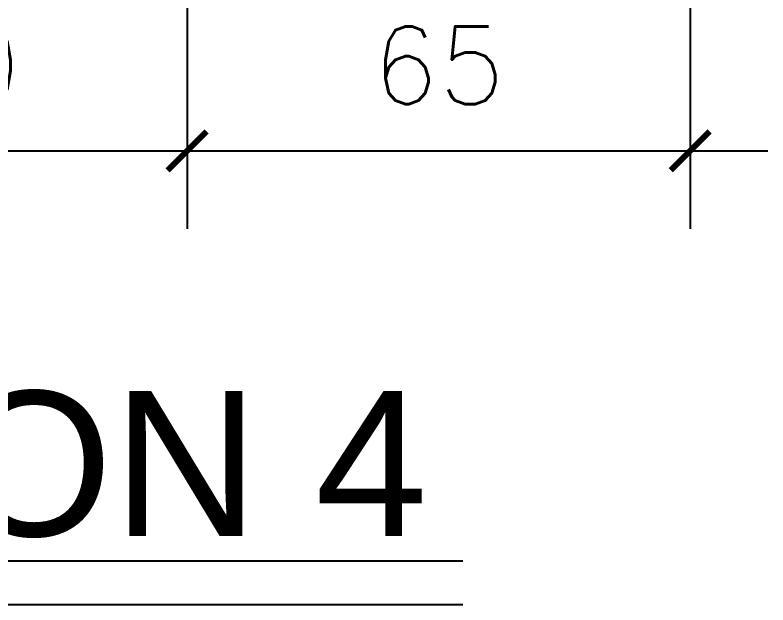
# Model space of a CAD drawing. Header units: centimetres. Extents: x -1797 to 2001, y -8788 to 1856.
# Drawn here: x -810 to -713.1, y -836.1 to -760.3 of the extents above; entities that cross this region are included whole.
import ezdxf

# ---------------------------------------------------------------- set-up
doc = ezdxf.new("R2010")
doc.units = ezdxf.units.CM
doc.header["$LTSCALE"] = 100
doc.header["$MEASUREMENT"] = 0
doc.header["$PDMODE"] = 35
for name, color, linetype in [('DIM', 1, 'Continuous'), ('TEXT', 3, 'Continuous'), ('WALL-03', 2, 'Continuous')]:
    doc.layers.add(name, color=color, linetype=linetype)
doc.styles.add('ART', font='arial.ttf')
doc.styles.add('ROMANS', font='romans')
doc.dimstyles.new('AS-17-100', dxfattribs={"dimtxt": 10, "dimasz": 5, "dimexe": 10, "dimexo": 10, "dimgap": 6, "dimtad": 1, "dimtoh": 1, "dimdec": 0, "dimdsep": 46, "dimtxsty": 'ROMANS', "dimblk1": 'ARCHTICK', "dimblk2": 'ARCHTICK', "dimsah": 1, "dimcen": 25, "dimdle": 10, "dimclrd": 1, "dimclre": 1, "dimclrt": 2, "dimadec": 0, "dimazin": 0, "dimtfac": 1, "dimtdec": 0, "dimtofl": 0, "dimtmove": 2, "dimatfit": 3, "dimldrblk": 'ARCHTICK', "dimfxl": 1, "dimtolj": 1, "dimtzin": 0, "dimarcsym": 0})

# ---------------------------------------------------------------- blocks, each defined once
blk = doc.blocks.new('_ARCHTICK')
at = {"color": 0, "linetype": 'ByBlock', "const_width": 0.15}
blk.add_lwpolyline([(-0.5, -0.5), (0.5, 0.5)], dxfattribs=at)
blk = doc.blocks.new('*D528')
at = {"layer": 'Defpoints', "color": 0, "transparency": 16777216}
for p in [(-847.86, -748.154, 0), (-787.86, -748.279, 0), (-787.86, -777.727)]:
    blk.add_point(p, dxfattribs=at)
at = {"layer": 'DIM', "color": 1, "lineweight": -2, "transparency": 16777216}
for p, q in [((-847.86, -758.154), (-847.86, -787.727)), ((-787.86, -758.279), (-787.86, -787.727)), ((-857.86, -777.727), (-777.86, -777.727))]:
    blk.add_line(p, q, dxfattribs=at)
at = {"layer": 'DIM', "color": 1, "lineweight": -2, "transparency": 16777216, "xscale": 5, "yscale": 5, "zscale": 5, "rotation": 180}
blk.add_blockref('_ARCHTICK', (-847.86, -777.727), dxfattribs=at)
at = {"layer": 'DIM', "color": 1, "lineweight": -2, "transparency": 16777216, "xscale": 5, "yscale": 5, "zscale": 5}
blk.add_blockref('_ARCHTICK', (-787.86, -777.727), dxfattribs=at)
at = {"layer": 'DIM', "color": 2, "transparency": 16777216, "insert": (-817.86, -766.727), "char_height": 10, "attachment_point": 5, "style": 'ROMANS'}
blk.add_mtext('\\A1;60', dxfattribs=at)
blk = doc.blocks.new('*D529')
at = {"layer": 'Defpoints', "color": 0, "transparency": 16777216}
for p in [(-787.86, -748.279, 0), (-723.148, -748.326), (-723.148, -777.727)]:
    blk.add_point(p, dxfattribs=at)
at = {"layer": 'DIM', "color": 1, "lineweight": -2, "transparency": 16777216}
for p, q in [((-787.86, -758.279), (-787.86, -787.727)), ((-723.148, -758.326), (-723.148, -787.727)), ((-797.86, -777.727), (-713.148, -777.727))]:
    blk.add_line(p, q, dxfattribs=at)
at = {"layer": 'DIM', "color": 1, "lineweight": -2, "transparency": 16777216, "xscale": 5, "yscale": 5, "zscale": 5, "rotation": 180}
blk.add_blockref('_ARCHTICK', (-787.86, -777.727), dxfattribs=at)
at = {"layer": 'DIM', "color": 1, "lineweight": -2, "transparency": 16777216, "xscale": 5, "yscale": 5, "zscale": 5}
blk.add_blockref('_ARCHTICK', (-723.148, -777.727), dxfattribs=at)
at = {"layer": 'DIM', "color": 2, "transparency": 16777216, "insert": (-755.504, -766.727), "char_height": 10, "attachment_point": 5, "style": 'ROMANS'}
blk.add_mtext('\\A1;65', dxfattribs=at)

msp = doc.modelspace()

# ---------------------------------------------------------------- linework, layer by layer
at = {"layer": 'WALL-03'}
for p, q in [((-752.381, -830.453, 0), (-924.86, -830.453, 0)), ((-752.381, -836.096, 0), (-924.86, -836.096, 0))]:
    msp.add_line(p, q, dxfattribs=at)

# ---------------------------------------------------------------- texts
at = {"layer": 'TEXT', "style": 'ART'}
msp.add_text('ELEVATION 4', height=18.63859, dxfattribs=at).set_placement((-924.761, -827.245, 0))

# ---------------------------------------------------------------- dimensions: what is measured, and where the dimension line sits
at = {"layer": 'DIM'}
for base, p1, p2, picture, middle in [((-787.86, -777.727), (-847.86, -748.154, 0), (-787.86, -748.279, 0), '*D528', (-817.86, -766.727)), ((-723.148, -777.727), (-787.86, -748.279, 0), (-723.148, -748.326), '*D529', (-755.504, -766.727))]:
    dim = msp.add_linear_dim(base=base, p1=p1, p2=p2, dimstyle='AS-17-100', dxfattribs=at)
    dim.commit()
    dim.dimension.update_dxf_attribs({"geometry": picture, "text_midpoint": middle})

doc.saveas('drawing.dxf')
